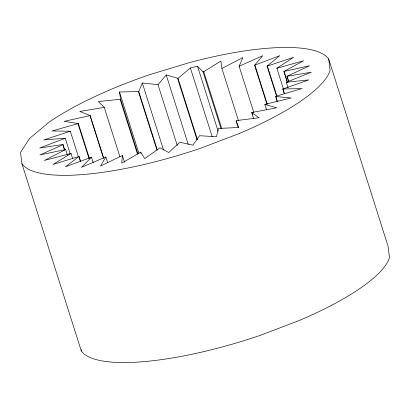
<?xml version="1.0" encoding="UTF-8"?>
<svg xmlns="http://www.w3.org/2000/svg" width="410" height="410" viewBox="0 0 410 410"><rect width="100%" height="100%" fill="white"/><g stroke="black" fill="none" stroke-linecap="round" stroke-linejoin="round"><path stroke-width="0.61" d="M107.584 162.437L105.847 156.963L100.45 166.101L122.4 155.518L121.749 163.165L140.671 152.156L144.74 158.588L160.013 147.774L168.7 152.525L179.493 142.562L180.205 142.321L192.869 145.16L199.521 135.73L216.48 136.73L218.438 128.453L238.794 127.495L236.068 120.812L236.524 120.571L259.094 117.752L251.725 112.596L251.971 112.463L276.755 107.809L264.85 104.386L266.587 109.859M64.411 149.635L62.955 144.52L39.693 148.005L65.251 138.242L70.269 154.063M157.312 149.968L138.785 91.558L142.306 83.004L157.983 84.665L166.204 74.917L177.996 78.31L190.383 67.983L197.492 66.184L203.017 71.847L220.964 128.427M253.81 112.514L239.143 66.271L242.884 57.538L221.912 68.48L238.512 120.801M266.93 104.171L254.579 65.231L262.728 55.714L239.143 66.271M277.114 101.357L275.74 96.314L301.991 88.575L282.797 89.006L284.34 93.869M282.797 89.006L308.771 79.894L286.323 82.266L288.061 87.745M93.203 162.708L91.471 157.23L81.513 167.306L105.847 156.963M276.519 95.976L267.064 66.164L279.805 55.647L254.579 65.231M80.626 161.33L79.084 156.461L65.544 166.747L91.471 157.23M78.418 156.779L70.315 131.226L51.988 130.964L78.346 123.528L89.344 158.204M283.438 88.95L276.878 68.265L293.58 57.344L267.064 66.164M203.017 71.847L203.734 71.719L220.908 61.064L221.912 68.48M72.575 158.327L71.027 153.458L53.044 164.441L79.084 156.461M287.41 82.43L283.935 71.478L303.62 60.752L276.878 68.265M67.353 155.016L65.615 149.537L44.408 160.453L71.027 153.458M288.732 81.764L286.995 76.291L309.601 65.754L283.935 71.478M62.868 144.766L39.913 154.918L65.615 149.537M119.884 156.666L104.253 107.384L98.369 101.588L120.601 99.199L119.459 91.989L138.785 91.558M286.323 82.266L311.333 72.206L286.995 76.291M70.315 131.226L43.762 139.938L65.251 138.242M264.85 104.386L291.202 97.98L275.571 96.493M103.638 158.137L90.128 115.548L64.114 121.375L78.346 123.528M104.253 107.384L79.755 111.474L90.128 115.548M328.682 59.025L388.065 246.231L389.5 257.511A162.585 42.901 -17.6 0 1 299.249 320.487L260.432 335.293A162.585 42.901 -17.6 0 1 81.318 350.975L21.935 163.769L20.5 152.489L29.612 138.411L48.657 122.487A162.585 42.901 -17.6 0 1 149.568 74.707L190.143 62.402A162.585 42.901 -17.6 0 1 328.682 59.025L330.117 70.305A162.585 42.901 -17.6 0 1 239.865 133.281L201.049 148.087A162.585 42.901 -17.6 0 1 21.935 163.769M287.051 76.378L288.789 81.851M284.017 71.606L287.297 81.949M282.946 88.847L284.299 93.106M267.376 66.061L276.832 95.873M275.93 96.924L277.283 101.183M254.958 65.257L267.31 104.196M252.165 113.073L252.744 114.897M251.725 112.596L253.652 118.68M236.068 120.812L238.189 127.505M203.734 71.719L221.682 128.299M197.492 66.184L218.14 131.287M190.383 67.983L212.195 136.735M177.996 78.31L197.487 139.759M177.581 78.418L197.077 139.866M166.204 74.917L188.205 144.279M157.983 84.665L177.284 145.509M142.306 83.004L163.539 149.932M138.447 91.702L156.974 150.111M140.671 152.156L141.06 153.376M119.459 91.989L138.949 153.437M120.601 99.199L137.97 153.96M120.12 99.399L137.493 154.16M122.4 155.518L124.527 162.211M90.005 115.502L103.515 158.091M77.977 123.779L88.975 158.455M78.787 156.353L80.329 161.217M62.955 144.52L64.693 149.993M81.159 349.715L81.318 350.975"/></g></svg>
